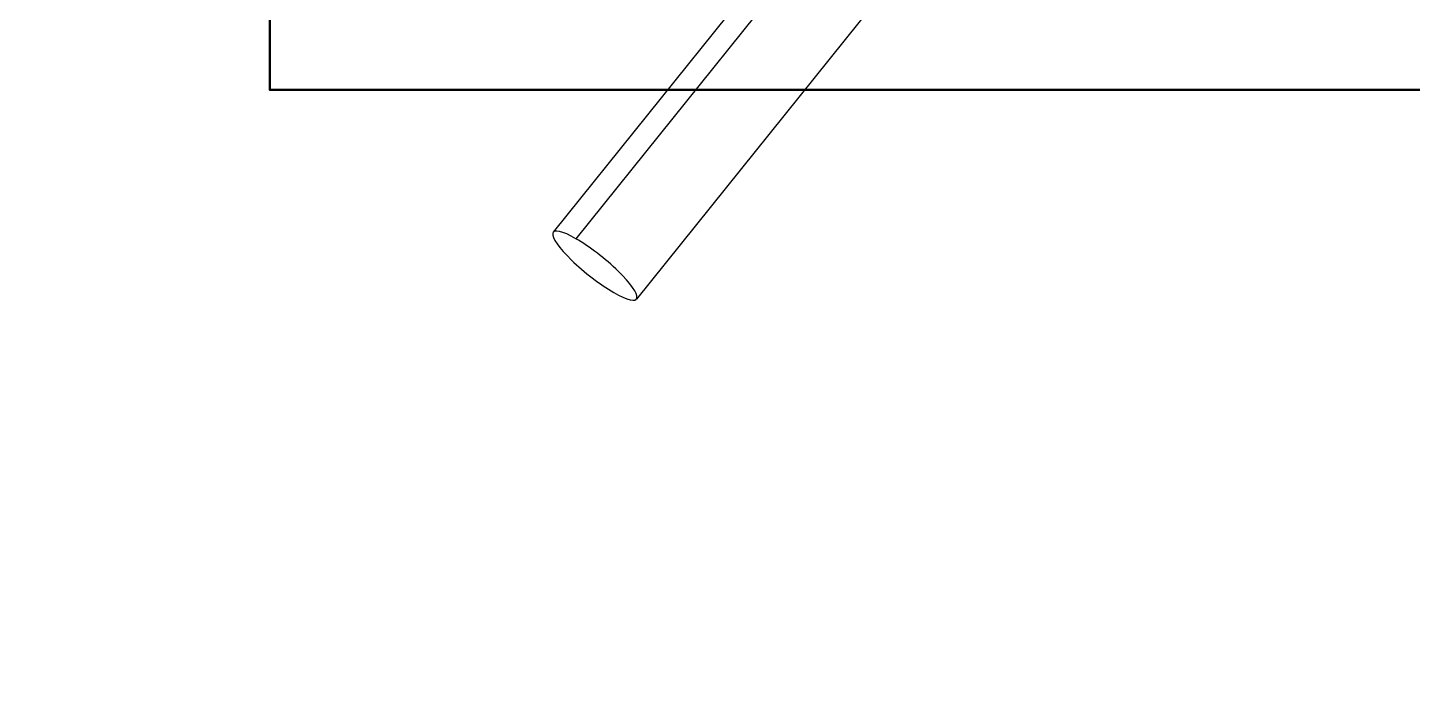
# Model space of a CAD drawing. Header units: millimetres. Extents: x -383313 to -161684, y -117025 to 99224.
# Drawn here: x -327363.5 to -327272.8, y 32370.1 to 32413.4 of the extents above; entities that cross this region are included whole.
import ezdxf

# ---------------------------------------------------------------- set-up
doc = ezdxf.new("R2010")
doc.units = ezdxf.units.MM
doc.header["$MEASUREMENT"] = 0
doc.layers.add('PV-2BB', color=7, linetype='Continuous')
doc.layers.add('Робот', color=30, linetype='Continuous')

# ---------------------------------------------------------------- blocks, each defined once
blk = doc.blocks.new('Робот ABB IRB660_3.15 (сверху)')
at = {"layer": 'Робот'}
blk.add_circle((0, 0), 3150, dxfattribs=at)
blk = doc.blocks.new('*U231')
at = {"layer": 'PV-2BB'}
for p, q in [((1311.308, 64.358, 1375.666), (1301.859, 65.907, 1367.766)), ((1311.746, 63.743, 1375.489), (1302.297, 65.292, 1367.59)), ((1312.341, 61.534, 1373.875), (1302.892, 63.083, 1365.976))]:
    blk.add_line(p, q, dxfattribs=at)
at = {"layer": 'PV-2BB', "extrusion": (-0.57735, -0.57735, 0.57735)}
for major_axis in [(-0.517, 1.412, 0.895), (0.517, -1.412, -0.895)]:
    blk.add_ellipse((1302.376, 64.495, 1366.871), major_axis=major_axis, ratio=0.211325, start_param=-0.938882, end_param=2.202711, dxfattribs=at)

msp = doc.modelspace()

# ---------------------------------------------------------------- linework, layer by layer
at = {"lineweight": 50, "ltscale": 100}
msp.add_lwpolyline([(-327347.63756, 32494.81212), (-327247.03432, 32494.81212), (-327247.03432, 32409.35893), (-327347.63756, 32409.35893)], close=True, dxfattribs=at)

# ---------------------------------------------------------------- block references
at = {"layer": 'PV-2BB', "extrusion": (0, 0.816497, 0.57735), "xscale": 2, "yscale": 2, "zscale": 2, "rotation": 225}
msp.add_blockref('*U231', (329076.96442, -16771.85705, 23718.98771), dxfattribs=at)
at = {"layer": 'Робот', "rotation": 180}
msp.add_blockref('Робот ABB IRB660_3.15 (сверху)', (-328754.07698, 33964.72651), dxfattribs=at)

doc.saveas('drawing.dxf')
